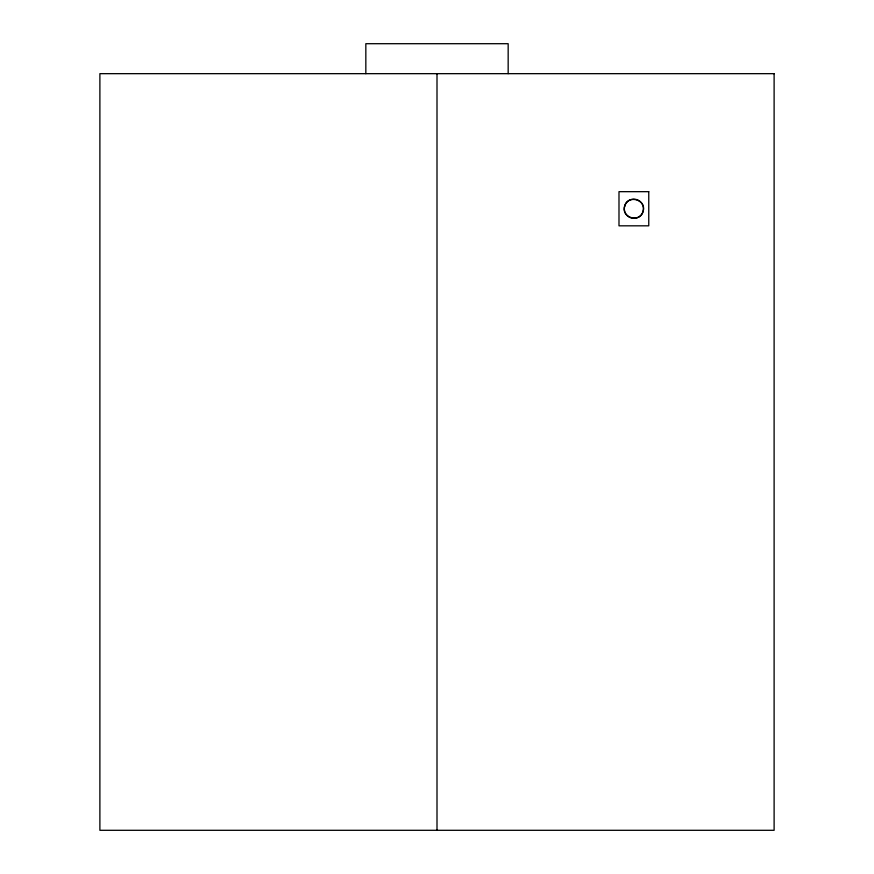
<?xml version="1.0" encoding="UTF-8"?>
<svg xmlns="http://www.w3.org/2000/svg" width="874" height="874" viewBox="0 0 874 874"><rect width="100%" height="100%" fill="white"/><g stroke="black" fill="none" stroke-linecap="round" stroke-linejoin="round"><path stroke-width="1.31" d="M508.165 73.667L508.165 43.7L365.835 43.7L365.835 73.667M437 73.667L437 830.3M624.615 206.264C620.977 218.03 640.402 223.241 643.133 211.224C646.771 199.447 627.357 194.247 624.615 206.264M774.113 73.667L99.887 73.667L99.887 830.3L774.113 830.3L774.113 73.667M648.759 191.668L618.989 191.668L618.989 225.82L648.759 225.82L648.759 191.668M627.095 215.517A9.581 9.581 0 0 0 643.133 211.224A9.581 9.581 0 0 0 631.399 199.48A9.581 9.581 0 0 0 627.095 215.517"/></g></svg>
